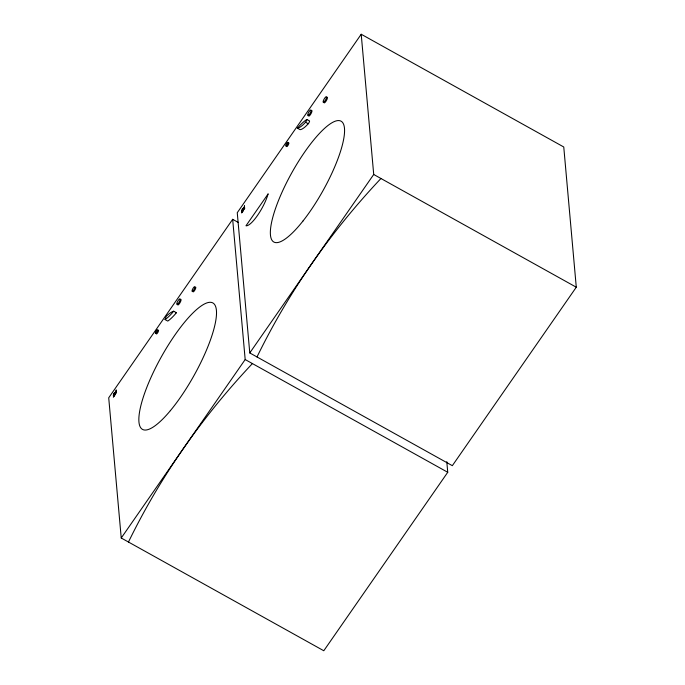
<?xml version="1.0" encoding="UTF-8"?>
<svg xmlns="http://www.w3.org/2000/svg" width="685" height="685" viewBox="0 0 685 685"><rect width="100%" height="100%" fill="white"/><g stroke="black" fill="none" stroke-linecap="round" stroke-linejoin="round"><path stroke-width="1.03" d="M165.051 319.57L166.138 316.436A37.007 9.624 -60.9 0 1 173.707 311.204L176.422 312.711A37.007 9.624 -60.9 0 1 167.765 321.085L165.051 319.57A37.007 9.624 -60.9 0 0 173.707 311.204M115.919 392.916L115.465 393.772A3.553 0.925 -60.9 0 1 113.522 396.915L113.282 397.086A3.553 0.925 -60.9 0 0 115.226 393.943L116.022 392.762M238.269 222.437L232.669 219.32L108.718 397.788L121.236 538.008L323.791 650.75L447.742 472.29L446.791 461.664M361.209 34.25L237.258 212.71L249.777 352.938L452.331 465.68L576.282 287.212L563.764 146.992L361.209 34.25L373.719 174.478L249.777 352.938M121.236 538.008L245.179 359.548L232.669 219.32M115.791 392.933L116.527 392.18L115.893 392.788M306.854 119.455L309.569 120.962A1.935 0.505 -60.9 0 1 308.241 123.762A28.154 7.321 -60.9 0 1 300.081 129.662L297.367 128.146A46.392 12.065 -60.9 0 1 306.854 119.455A1.935 0.505 -60.9 0 1 305.527 122.247A28.154 7.321 -60.9 0 1 297.367 128.146M305.527 122.247L308.241 123.762M373.719 174.478L576.282 287.212M245.179 359.548L447.742 472.29M287.948 143.405A2.141 0.557 -60.9 0 1 288.839 143.49A2.141 0.557 -60.9 0 1 287.315 146.256A2.141 0.557 -60.9 0 1 286.69 145.691M257.003 356.962A785.618 708.495 -5.1 0 1 380.954 178.502M311.41 110.568A3.219 0.839 -60.9 0 1 310.844 113.984A3.219 0.839 -60.9 0 1 308.584 115.337M326.36 97.715A3.219 0.839 -60.9 0 1 327.387 98.203A3.219 0.839 -60.9 0 1 325.384 102.039A3.219 0.839 -60.9 0 1 324.014 102.211M175.899 312.865A37.007 9.624 -60.9 0 1 176.422 312.711M128.463 542.04A785.618 708.495 -5.1 0 1 252.414 363.572M195.268 287.28A2.68 0.694 -60.9 0 1 195.071 289.695A2.68 0.694 -60.9 0 1 192.947 291.639M180.249 299.602A3.219 0.839 -60.9 0 1 180.206 302.35A3.219 0.839 -60.9 0 1 177.638 304.5M157.927 330.444A2.141 0.557 -60.9 0 1 158.5 330.958A2.141 0.557 -60.9 0 1 157.113 333.501A2.141 0.557 -60.9 0 1 156.3 333.424M113.316 395.168C113.513 397.274 114.874 393.729 113.967 393.164L113.316 395.168M241.608 210.963C241.805 213.078 243.166 209.533 242.259 208.968L241.608 210.963M115.14 392.556C115.508 395.382 116.219 389.157 115.14 392.556M243.432 208.36C243.783 211.194 244.519 204.995 243.432 208.36M113.881 394.954C113.419 396.624 113.59 393.37 113.881 394.954M242.173 210.757C241.771 212.496 241.831 209.216 242.173 210.757M114.789 393.721L114.541 394.192L114.421 393.13L114.404 394.68L115.046 393.858L114.917 392.411L114.789 393.721M243.081 209.524L242.867 210.012L242.713 208.934L242.695 210.483L243.346 209.661L243.209 208.214L243.081 209.524M115.363 392.162L115.363 392.162M243.654 207.966L243.654 207.966M116.133 390.082L116.176 392.205L116.133 390.082M244.434 205.885L244.476 208.009L244.434 205.885M243.603 209.576L243.526 209.747A3.553 0.925 -60.9 0 1 241.574 212.889L241.814 212.718A3.553 0.925 -60.9 0 0 243.757 209.567L244.819 207.983L243.603 209.576M268.075 193.983L245.975 225.793A22.982 5.977 -60.9 0 0 257.517 215.424A22.982 5.977 -60.9 0 0 268.075 193.983M286.604 145.537A2.141 0.557 -60.9 0 0 287.914 142.386A2.141 0.557 -60.9 0 0 285.953 144.74A2.141 0.557 -60.9 0 0 286.604 145.537M302.941 221.058A69.134 17.973 -60.9 0 0 341.618 121.545A69.134 17.973 -60.9 0 0 277.827 202.203A69.134 17.973 -60.9 0 0 302.941 221.058M193.264 290.594A2.68 0.694 -60.9 0 0 194.805 286.698A2.68 0.694 -60.9 0 0 192.339 289.764A2.68 0.694 -60.9 0 0 193.264 290.594M324.63 101.346A3.219 0.839 -60.9 0 0 326.411 96.731A3.219 0.839 -60.9 0 0 323.44 100.507A3.219 0.839 -60.9 0 0 324.63 101.346M309.055 114.772A3.219 0.839 -60.9 0 0 311.007 110.037A3.219 0.839 -60.9 0 0 308.07 113.573A3.219 0.839 -60.9 0 0 309.055 114.772M177.989 303.798A3.219 0.839 -60.9 0 0 180.138 298.968A3.219 0.839 -60.9 0 0 177.261 302.188A3.219 0.839 -60.9 0 0 177.989 303.798M170.342 410.683A72.345 18.812 -60.9 0 0 214.379 304.243A72.345 18.812 -60.9 0 0 148.328 383.591A72.345 18.812 -60.9 0 0 170.342 410.683M156.3 332.884A2.141 0.557 -60.9 0 0 157.61 329.733A2.141 0.557 -60.9 0 0 155.649 332.079A2.141 0.557 -60.9 0 0 156.3 332.884"/></g></svg>
